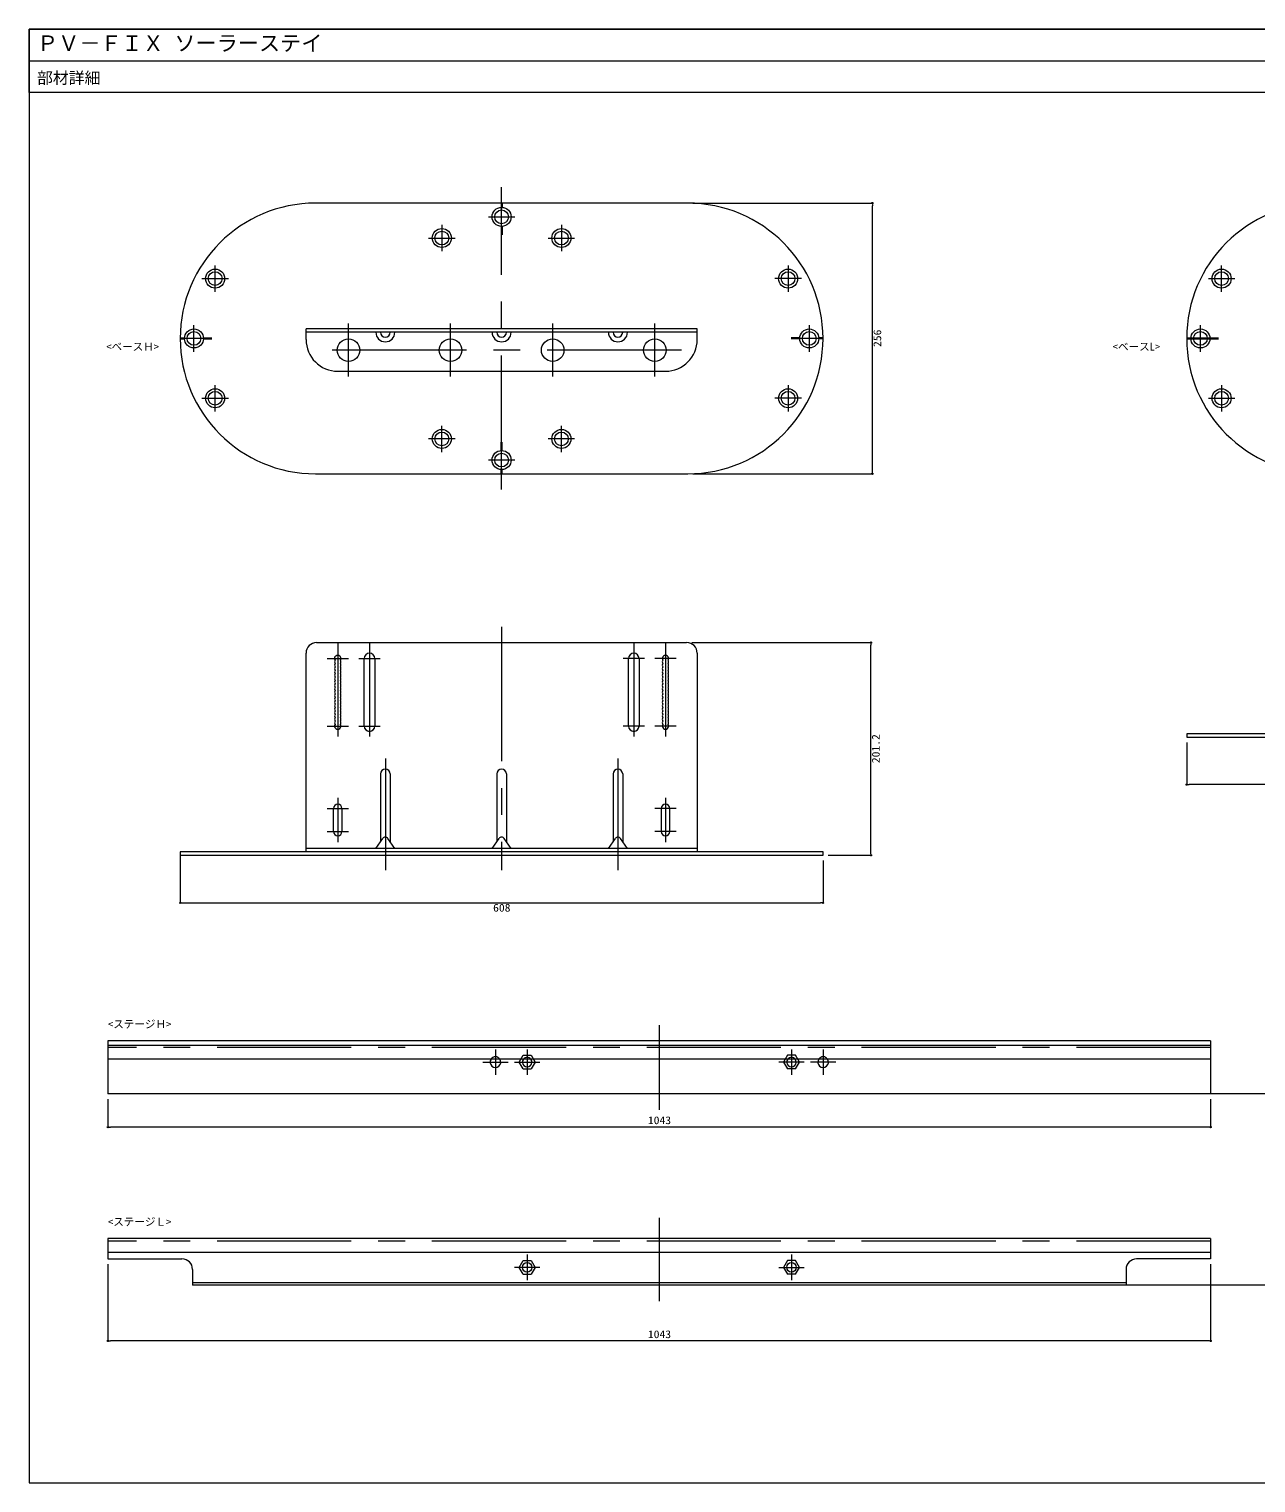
# Model space of a CAD drawing. Units: millimetres, scale not verified. Extents: x -1000 to 1000, y -687 to 688.
# Drawn here: x -1000 to 160, y -687 to 688 of the extents above; entities that cross this region are included whole.
import ezdxf
from ezdxf.enums import TextEntityAlignment as Align

# ---------------------------------------------------------------- set-up
doc = ezdxf.new("R2010")
doc.units = ezdxf.units.MM
doc.header["$LTSCALE"] = 2
doc.linetypes.add('USER3', pattern=[101.6, 63.5, -12.7, 12.7, -12.7])
for name, color, linetype, lineweight in [('0-0_0', 7, 'Continuous', 18), ('0-2_WAKU', 7, 'Continuous', 18), ('0-3_MOJI', 7, 'Continuous', 18), ('0-4_KANAMONO', 4, 'Continuous', 18), ('0-5_kijun', 1, 'USER3', 18), ('0-6_sunpo', 7, 'Continuous', 18)]:
    doc.layers.add(name, color=color, linetype=linetype, lineweight=lineweight)
doc.styles.add('ＭＳ ゴシック', font='')
doc.styles.get('ＭＳ ゴシック').set_extended_font_data('MS Gothic')

# ---------------------------------------------------------------- blocks, each defined once
blk = doc.blocks.new('_Dot')
at = {"layer": '0-0_0', "lineweight": 9}
for p, q in [((-0.5, 0), (-1, 0)), ((0.25, 0), (-0.25, 0))]:
    blk.add_line(p, q, dxfattribs=at)
blk.add_circle((0, 0), 0.25, dxfattribs=at)

msp = doc.modelspace()

# ---------------------------------------------------------------- linework, layer by layer
at = {"layer": '0-0_0'}
for p, q in [((-1000.006, 657.535), (999.994, 657.535)), ((278.172, -319.471), (117.623, -319.471)), ((278.172, -500.568), (37.623, -500.568))]:
    msp.add_line(p, q, dxfattribs=at)
at = {"layer": '0-2_WAKU'}
for points in [[(-1000.006, -687.465), (999.994, -687.465), (999.994, 687.535), (-1000.006, 687.535)], [(999.994, 627.535), (-1000.006, 627.535), (-1000.006, 687.535), (999.994, 687.535)]]:
    msp.add_lwpolyline(points, close=True, dxfattribs=at)
at = {"layer": '0-4_KANAMONO'}
for p, q in [((-377.006, 522.935), (-729.006, 522.935)), ((-553.456, 522.935), (-553.456, 518.924)), ((-552.556, 522.935), (-552.556, 518.924)), ((-553.456, 500.946), (-553.456, 492.935)), ((-552.556, 500.946), (-552.556, 492.935)), ((-368.006, 403.935), (-738.006, 403.935)), ((-738.006, 393.935), (-738.006, 403.935)), ((-368.006, 400.735), (-738.006, 400.735)), ((-368.006, 393.935), (-368.006, 403.935)), ((-857.006, 395.385), (-852.995, 395.385)), ((-857.006, 394.485), (-852.995, 394.485)), ((-835.018, 395.385), (-827.006, 395.385)), ((-835.018, 394.485), (-827.006, 394.485)), ((-270.995, 395.385), (-279.006, 395.385)), ((-270.995, 394.485), (-279.006, 394.485)), ((-249.006, 395.385), (-253.018, 395.385)), ((-249.006, 394.485), (-253.018, 394.485)), ((94.994, 395.385), (124.994, 395.385)), ((94.994, 394.485), (124.994, 394.485)), ((-708.006, 363.935), (-398.006, 363.935)), ((-553.456, 288.924), (-553.456, 296.935)), ((-552.556, 288.924), (-552.556, 296.935)), ((-729.006, 266.935), (-377.006, 266.935)), ((-553.456, 266.935), (-553.456, 270.946)), ((-552.556, 266.935), (-552.556, 270.946)), ((-738.006, -90.665), (-738.006, 97.335)), ((-728.006, 107.335), (-378.006, 107.335)), ((-368.006, 97.335), (-368.006, -90.665)), ((-683.006, 28.335), (-683.006, 92.335)), ((-673.006, 92.335), (-673.006, 28.335)), ((-433.006, 28.335), (-433.006, 92.335)), ((-423.006, 92.335), (-423.006, 28.335)), ((-667.506, -16.965), (-667.506, -81.038)), ((-658.506, -16.965), (-658.506, -81.038)), ((-557.506, -16.965), (-557.506, -81.038)), ((-548.506, -16.965), (-548.506, -81.038)), ((-447.506, -16.965), (-447.506, -81.038)), ((-438.506, -16.965), (-438.506, -81.038)), ((-712.006, -71.465), (-712.006, -49.465)), ((-704.006, -49.465), (-704.006, -71.465)), ((-402.006, -49.465), (-402.006, -71.465)), ((-394.006, -71.465), (-394.006, -49.465)), ((-672.006, -87.465), (-665.379, -78)), ((-654.006, -87.465), (-660.634, -78)), ((-562.006, -87.465), (-555.379, -78)), ((-544.006, -87.465), (-550.634, -78)), ((-452.006, -87.465), (-445.379, -78)), ((-434.006, -87.465), (-440.634, -78)), ((-368.006, -87.465), (-738.006, -87.465)), ((117.623, -269.471), (-925.377, -269.471)), ((-925.377, -269.471), (-925.377, -319.471)), ((117.623, -273.637), (-925.377, -273.637)), ((117.623, -269.471), (117.623, -319.471)), ((117.623, -286.637), (-925.377, -286.637)), ((-536.382, -289.471), (-532.63, -282.971)), ((-282.63, -282.971), (-286.382, -289.471)), ((-275.124, -282.971), (-282.63, -282.971)), ((-532.63, -295.971), (-536.382, -289.471)), ((-532.63, -295.971), (-525.124, -295.971)), ((-286.382, -289.471), (-282.63, -295.971)), ((-275.124, -295.971), (-282.63, -295.971)), ((117.623, -319.471), (-925.377, -319.471)), ((117.623, -456.402), (-925.377, -456.402)), ((-925.377, -456.402), (-925.377, -475.568)), ((117.623, -456.402), (117.623, -475.568)), ((117.623, -469.402), (-925.377, -469.402)), ((-925.377, -475.568), (-855.377, -475.568)), ((-532.63, -477.068), (-525.124, -477.068)), ((-282.63, -477.068), (-286.382, -483.568)), ((-275.124, -477.068), (-282.63, -477.068)), ((-271.371, -483.568), (-275.124, -477.068)), ((117.623, -475.568), (47.623, -475.568)), ((-845.377, -485.568), (-845.377, -500.568)), ((-532.63, -490.068), (-525.124, -490.068)), ((-286.382, -483.568), (-282.63, -490.068)), ((-275.124, -490.068), (-282.63, -490.068)), ((-275.124, -490.068), (-271.371, -483.568)), ((37.623, -485.568), (37.623, -500.568)), ((37.623, -498.268), (-845.377, -498.268)), ((37.623, -500.568), (-845.377, -500.568))]:
    msp.add_line(p, q, dxfattribs=at)
for points in [[(94.994, 17.735), (702.994, 17.735), (702.994, 20.935), (94.994, 20.935)], [(-857.006, -93.865), (-249.006, -93.865), (-249.006, -90.665), (-857.006, -90.665)]]:
    msp.add_lwpolyline(points, close=True, dxfattribs=at)
for points in [[(-553.456, -87.465), (-553.005, -87.916), (-552.556, -87.465)], [(-532.63, -282.971), (-525.124, -282.971), (-521.371, -289.471), (-525.124, -295.971)], [(-275.124, -295.971), (-271.371, -289.471), (-275.124, -282.971)], [(-532.63, -490.068), (-536.382, -483.568), (-532.63, -477.068)], [(-525.124, -477.068), (-521.371, -483.568), (-525.124, -490.068)]]:
    msp.add_lwpolyline(points, dxfattribs=at)
for centre, radius in [((-553.006, 509.935), 9), ((-553.006, 509.935), 6.5), ((-609.575, 489.935), 9), ((-609.575, 489.935), 6.5), ((-496.438, 489.935), 9), ((-496.438, 489.935), 6.5), ((-824.006, 451.504), 9), ((-824.006, 451.504), 6.5), ((-282.006, 451.504), 9), ((-282.006, 451.504), 6.5), ((127.994, 451.504), 9), ((127.994, 451.504), 6.5), ((-844.006, 394.935), 9), ((-844.006, 394.935), 6.5), ((-262.006, 394.935), 9), ((-262.006, 394.935), 6.5), ((107.994, 394.935), 9), ((107.994, 394.935), 6.5), ((-697.906, 383.935), 10.65), ((-601.306, 383.935), 10.65), ((-504.706, 383.935), 10.65), ((-408.106, 383.935), 10.65), ((-824.006, 338.367), 9), ((-824.006, 338.367), 6.5), ((-282.006, 338.367), 9), ((-282.006, 338.367), 6.5), ((127.994, 338.367), 9), ((127.994, 338.367), 6.5), ((-609.575, 299.935), 9), ((-609.575, 299.935), 6.5), ((-496.438, 299.935), 9), ((-496.438, 299.935), 6.5), ((-553.006, 279.935), 9), ((-553.006, 279.935), 6.5), ((-528.877, -483.568), 4.5), ((-278.877, -483.568), 4.5)]:
    msp.add_circle(centre, radius, dxfattribs=at)
for centre, radius, start, end in [((-729.006, 394.935), 128, 90, 270), ((-377.006, 394.935), 128, 270, 90), ((222.994, 394.935), 128, 90, 270), ((-663.006, 400.735), 9, 180, 0), ((-663.006, 400.735), 4.5, 180, 0), ((-553.006, 400.735), 9, 180, 0), ((-553.006, 400.735), 4.5, 180, 0), ((-443.006, 400.735), 9, 180, 0), ((-443.006, 400.735), 4.5, 180, 0), ((-708.006, 393.935), 30, 180, 270), ((-398.006, 393.935), 30, 270, 0), ((-728.006, 97.335), 10, 90, 180), ((-678.006, 92.335), 5, 0, 180), ((-428.006, 92.335), 5, 0, 180), ((-378.006, 97.335), 10, 0, 90), ((-708.006, 92.335), 3, 327.76905, 212.23095), ((-708.006, 89.135), 3, 147.76905, 212.23095), ((-708.006, 85.935), 3, 147.76905, 212.23095), ((-708.006, 82.735), 3, 147.76905, 212.23095), ((-708.006, 89.135), 3, 327.76905, 32.23095), ((-708.006, 85.935), 3, 327.76905, 32.23095), ((-708.006, 82.735), 3, 327.76905, 32.23095), ((-398.006, 92.335), 3, 327.76905, 212.23095), ((-398.006, 89.135), 3, 147.76905, 212.23095), ((-398.006, 85.935), 3, 147.76905, 212.23095), ((-398.006, 82.735), 3, 147.76905, 212.23095), ((-398.006, 89.135), 3, 327.76905, 32.23095), ((-398.006, 85.935), 3, 327.76905, 32.23095), ((-398.006, 82.735), 3, 327.76905, 32.23095), ((-708.006, 79.535), 3, 147.76905, 212.23095), ((-708.006, 76.335), 3, 147.76905, 212.23095), ((-708.006, 73.135), 3, 147.76905, 212.23095), ((-708.006, 69.935), 3, 147.76905, 212.23095), ((-708.006, 79.535), 3, 327.76905, 32.23095), ((-708.006, 76.335), 3, 327.76905, 32.23095), ((-708.006, 73.135), 3, 327.76905, 32.23095), ((-708.006, 69.935), 3, 327.76905, 32.23095), ((-398.006, 79.535), 3, 147.76905, 212.23095), ((-398.006, 76.335), 3, 147.76905, 212.23095), ((-398.006, 73.135), 3, 147.76905, 212.23095), ((-398.006, 69.935), 3, 147.76905, 212.23095), ((-398.006, 79.535), 3, 327.76905, 32.23095), ((-398.006, 76.335), 3, 327.76905, 32.23095), ((-398.006, 73.135), 3, 327.76905, 32.23095), ((-398.006, 69.935), 3, 327.76905, 32.23095), ((-708.006, 66.735), 3, 147.76905, 212.23095), ((-708.006, 63.535), 3, 147.76905, 212.23095), ((-708.006, 60.335), 3, 147.76905, 212.23095), ((-708.006, 57.135), 3, 147.76905, 212.23095), ((-708.006, 53.935), 3, 147.76905, 212.23095), ((-708.006, 66.735), 3, 327.76905, 32.23095), ((-708.006, 63.535), 3, 327.76905, 32.23095), ((-708.006, 60.335), 3, 327.76905, 32.23095), ((-708.006, 57.135), 3, 327.76905, 32.23095), ((-708.006, 53.935), 3, 327.76905, 32.23095), ((-398.006, 66.735), 3, 147.76905, 212.23095), ((-398.006, 63.535), 3, 147.76905, 212.23095), ((-398.006, 60.335), 3, 147.76905, 212.23095), ((-398.006, 57.135), 3, 147.76905, 212.23095), ((-398.006, 53.935), 3, 147.76905, 212.23095), ((-398.006, 66.735), 3, 327.76905, 32.23095), ((-398.006, 63.535), 3, 327.76905, 32.23095), ((-398.006, 60.335), 3, 327.76905, 32.23095), ((-398.006, 57.135), 3, 327.76905, 32.23095), ((-398.006, 53.935), 3, 327.76905, 32.23095), ((-708.006, 50.735), 3, 147.76905, 212.23095), ((-708.006, 47.535), 3, 147.76905, 212.23095), ((-708.006, 44.335), 3, 147.76905, 212.23095), ((-708.006, 41.135), 3, 147.76905, 212.23095), ((-708.006, 50.735), 3, 327.76905, 32.23095), ((-708.006, 47.535), 3, 327.76905, 32.23095), ((-708.006, 44.335), 3, 327.76905, 32.23095), ((-708.006, 41.135), 3, 327.76905, 32.23095), ((-398.006, 50.735), 3, 147.76905, 212.23095), ((-398.006, 47.535), 3, 147.76905, 212.23095), ((-398.006, 44.335), 3, 147.76905, 212.23095), ((-398.006, 41.135), 3, 147.76905, 212.23095), ((-398.006, 50.735), 3, 327.76905, 32.23095), ((-398.006, 47.535), 3, 327.76905, 32.23095), ((-398.006, 44.335), 3, 327.76905, 32.23095), ((-398.006, 41.135), 3, 327.76905, 32.23095), ((-708.006, 37.935), 3, 147.76905, 212.23095), ((-708.006, 34.735), 3, 147.76905, 212.23095), ((-708.006, 31.535), 3, 147.76905, 212.23095), ((-708.006, 28.335), 3, 147.76905, 32.23095), ((-708.006, 37.935), 3, 327.76905, 32.23095), ((-708.006, 34.735), 3, 327.76905, 32.23095), ((-708.006, 31.535), 3, 327.76905, 32.23095), ((-678.006, 28.335), 5, 180, 0), ((-428.006, 28.335), 5, 180, 0), ((-398.006, 37.935), 3, 147.76905, 212.23095), ((-398.006, 34.735), 3, 147.76905, 212.23095), ((-398.006, 31.535), 3, 147.76905, 212.23095), ((-398.006, 28.335), 3, 147.76905, 32.23095), ((-398.006, 37.935), 3, 327.76905, 32.23095), ((-398.006, 34.735), 3, 327.76905, 32.23095), ((-398.006, 31.535), 3, 327.76905, 32.23095), ((-663.006, -16.965), 4.5, 0, 180), ((-553.006, -16.965), 4.5, 0, 180), ((-443.006, -16.965), 4.5, 0, 180), ((-708.006, -49.465), 4, 0, 180), ((-398.006, -49.465), 4, 0, 180), ((-708.006, -71.465), 4, 180, 0), ((-663.006, -79.661), 2.896, 34.99925, 145.00075), ((-553.006, -79.661), 2.896, 34.99925, 145.00075), ((-443.006, -79.661), 2.896, 34.99925, 145.00075), ((-398.006, -71.465), 4, 180, 0), ((-558.877, -289.471), 5, 145.47375, 34.52625), ((-558.877, -289.471), 5, 34.52625, 145.47375), ((-528.877, -289.471), 4.5, 140.9676, 39.0324), ((-528.877, -289.471), 4.5, 39.0324, 140.9676), ((-278.877, -289.471), 4.5, 140.9676, 39.0324), ((-278.877, -289.471), 4.5, 39.0324, 140.9676), ((-248.877, -289.471), 5, 145.47375, 34.52625), ((-248.877, -289.471), 5, 34.52625, 145.47375), ((-855.377, -485.568), 10, 0, 90), ((47.623, -485.568), 10, 90, 180)]:
    msp.add_arc(centre, radius, start, end, dxfattribs=at)
at = {"layer": '0-5_kijun'}
for p, q in [((-553.006, 251.935), (-553.006, 537.935)), ((-565.506, 509.935), (-540.506, 509.935)), ((-609.575, 502.435), (-609.575, 477.435)), ((-496.438, 502.435), (-496.438, 477.435)), ((-622.075, 489.935), (-597.075, 489.935)), ((-508.938, 489.935), (-483.938, 489.935)), ((-824.006, 439.004), (-824.006, 464.004)), ((-282.006, 464.004), (-282.006, 439.004)), ((127.994, 439.004), (127.994, 464.004)), ((-836.506, 451.504), (-811.506, 451.504)), ((-269.506, 451.504), (-294.506, 451.504)), ((115.494, 451.504), (140.494, 451.504)), ((-844.006, 382.435), (-844.006, 407.435)), ((-697.906, 358.935), (-697.906, 408.935)), ((-601.306, 358.935), (-601.306, 408.935)), ((-504.706, 358.935), (-504.706, 408.935)), ((-408.106, 358.935), (-408.106, 408.935)), ((-262.006, 407.435), (-262.006, 382.435)), ((107.994, 382.435), (107.994, 407.435)), ((-831.506, 394.935), (-856.506, 394.935)), ((-249.506, 394.935), (-274.506, 394.935)), ((-383.006, 383.935), (-723.006, 383.935)), ((-824.006, 325.867), (-824.006, 350.867)), ((-282.006, 350.867), (-282.006, 325.867)), ((127.994, 350.867), (127.994, 325.867)), ((-836.506, 338.367), (-811.506, 338.367)), ((-269.506, 338.367), (-294.506, 338.367)), ((115.494, 338.367), (140.494, 338.367)), ((-609.575, 287.435), (-609.575, 312.435)), ((-496.438, 287.435), (-496.438, 312.435)), ((-597.075, 299.935), (-622.075, 299.935)), ((-483.938, 299.935), (-508.938, 299.935)), ((-540.506, 279.935), (-565.506, 279.935)), ((-553.006, 122.135), (-553.006, -107.865)), ((-708.006, 107.335), (-708.006, 18.335)), ((-678.006, 107.335), (-678.006, 18.335)), ((-428.006, 107.335), (-428.006, 18.335)), ((-398.006, 107.335), (-398.006, 18.335)), ((-718.006, 92.335), (-698.006, 92.335)), ((-688.006, 92.335), (-668.006, 92.335)), ((-418.006, 92.335), (-438.006, 92.335)), ((-388.006, 92.335), (-408.006, 92.335)), ((-718.006, 28.335), (-698.006, 28.335)), ((-688.006, 28.335), (-668.006, 28.335)), ((-418.006, 28.335), (-438.006, 28.335)), ((-388.006, 28.335), (-408.006, 28.335)), ((-663.006, -2.465), (-663.006, -107.865)), ((-443.006, -2.465), (-443.006, -107.865)), ((-708.006, -39.465), (-708.006, -81.465)), ((-398.006, -39.465), (-398.006, -81.465)), ((-718.006, -49.465), (-698.006, -49.465)), ((-388.006, -49.465), (-408.006, -49.465)), ((-718.006, -71.465), (-698.006, -71.465)), ((-388.006, -71.465), (-408.006, -71.465)), ((-857.006, -93.865), (-857.006, -138.865)), ((-403.877, -254.471), (-403.877, -334.471)), ((117.623, -275.744), (-925.377, -275.744)), ((-558.877, -277.471), (-558.877, -301.471)), ((-528.877, -277.471), (-528.877, -301.471)), ((-278.877, -277.471), (-278.877, -301.471)), ((-248.877, -277.471), (-248.877, -301.471)), ((-570.877, -289.471), (-546.877, -289.471)), ((-540.877, -289.471), (-516.877, -289.471)), ((-266.877, -289.471), (-290.877, -289.471)), ((-236.877, -289.471), (-260.877, -289.471)), ((-403.877, -436.886), (-403.877, -515.568)), ((117.623, -458.702), (-925.377, -458.702)), ((-528.877, -471.568), (-528.877, -495.568)), ((-278.877, -471.568), (-278.877, -495.568)), ((-516.877, -483.568), (-540.877, -483.568)), ((-290.877, -483.568), (-266.877, -483.568))]:
    msp.add_line(p, q, dxfattribs=at)
at = {"layer": '0-6_sunpo'}
for p, q in [((-372.006, 522.935), (-202.271, 522.935)), ((-202.271, 269.435), (-202.271, 520.435)), ((-372.006, 266.935), (-202.271, 266.935)), ((-373.006, 107.335), (-203.716, 107.335)), ((-203.716, -91.365), (-203.716, 104.835)), ((94.994, 12.835), (94.994, -27.008)), ((700.494, -27.008), (97.494, -27.008)), ((-244.006, -93.865), (-203.716, -93.865)), ((-857.006, -98.865), (-857.006, -138.865)), ((-249.006, -98.865), (-249.006, -138.865)), ((-854.506, -138.865), (-251.506, -138.865)), ((-925.377, -324.471), (-925.377, -350.86)), ((117.623, -324.471), (117.623, -350.86)), ((115.123, -350.86), (-922.877, -350.86)), ((-925.377, -480.568), (-925.377, -553.226)), ((117.623, -480.568), (117.623, -553.226)), ((115.123, -553.226), (-922.877, -553.226))]:
    msp.add_line(p, q, dxfattribs=at)

# ---------------------------------------------------------------- block references
at = {"layer": '0-6_sunpo', "xscale": 2.5, "yscale": 2.5}
for p, rotation in [((-202.271, 522.935), 90), ((-202.271, 266.935), 270), ((-203.716, 107.335), 90), ((94.994, -27.008), 180), ((-203.716, -93.865), 270), ((-857.006, -138.865), 180), ((-925.377, -350.86), 180), ((-925.377, -553.226), 180)]:
    msp.add_blockref('_Dot', p, dxfattribs=dict(at, rotation=rotation))
for p in [(-249.006, -138.865), (117.623, -350.86), (117.623, -553.226)]:
    msp.add_blockref('_Dot', p, dxfattribs=at)

# ---------------------------------------------------------------- texts
at = {"layer": '0-2_WAKU', "style": 'ＭＳ ゴシック'}
for s, height, p in [('ＰＶ－ＦＩＸ ソーラーステイ', 14.66, (-992.506, 662.535)), ('部材詳細', 11, (-992.506, 632.535))]:
    msp.add_text(s, height=height, dxfattribs=at).set_placement(p, align=Align.BOTTOM_LEFT)
at = {"layer": '0-3_MOJI', "style": 'ＭＳ ゴシック'}
for s, p in [('<ベースＨ>', (-927.006, 381.293)), ('<ベースL>', (24.994, 381.293)), ('<ステージＨ>', (-925.377, -259.471)), ('<ステージＬ>', (-925.377, -446.402))]:
    msp.add_text(s, height=7.331, dxfattribs=at).set_placement(p, align=Align.BOTTOM_LEFT)
at = {"layer": '0-6_sunpo', "style": 'ＭＳ ゴシック', "width": 1.1}
for s, p in [('256', (-191.771, 386.858)), ('201.2', (-193.216, -6.727))]:
    msp.add_text(s, height=7.331, rotation=90, dxfattribs=at).set_placement(p, align=Align.BOTTOM_LEFT)
for s, p in [('608', (-561.084, -149.365)), ('1043', (-414.647, -350.36)), ('1043', (-414.647, -552.726))]:
    msp.add_text(s, height=7.331, dxfattribs=at).set_placement(p, align=Align.BOTTOM_LEFT)

doc.saveas('drawing.dxf')
